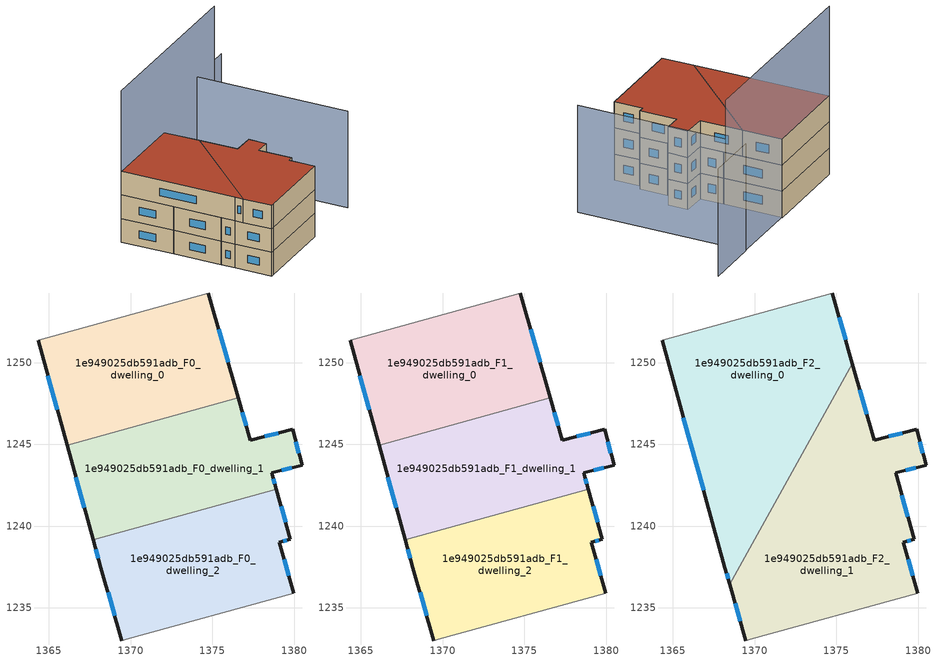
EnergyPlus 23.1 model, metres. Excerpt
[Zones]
1e949025db591adb_F0_dwelling_0
 floor ground (EU_floor_Construction): 1374.76,1254.24 1376.57,1247.85 1366.11,1244.95 1364.33,1251.38 z0
 wall outside (EU_wall_Construction): 1364.33,1251.38 1366.11,1244.95 / 1376.57,1247.85 1374.76,1254.24 z0:3
 wall adiabatic (EU_wall_Construction): 1374.76,1254.24 1364.33,1251.38 z0:3
 wall to 1e949025db591adb_F0_dwelling_1 (EU_wall_Construction): 1366.11,1244.95 1376.57,1247.85 z0:3
 window (EU_Window_Construction): 1364.94,1249.19 1365.5,1247.14 / 1375.96,1250.02 1375.38,1252.06 z1.02:1.98
1e949025db591adb_F0_dwelling_1
 floor ground (EU_floor_Construction): 1379.91,1245.93 1380.48,1243.73 1378.62,1243.26 1378.9,1242.26 1367.71,1239.16 1366.11,1244.95 1376.57,1247.85 1377.31,1245.26 z0
 wall outside (EU_wall_Construction): 1378.9,1242.26 1378.62,1243.26 1380.48,1243.73 1379.91,1245.93 1377.31,1245.26 1376.57,1247.85 / 1366.11,1244.95 1367.71,1239.16 z0:3
 wall to 1e949025db591adb_F0_dwelling_2 (EU_wall_Construction): 1367.71,1239.16 1378.9,1242.26 z0:3
 window (EU_Window_Construction): 1379.03,1245.7 1378.19,1245.49 / 1380.29,1244.48 1380.11,1245.18 / 1379.25,1243.42 1379.85,1243.57 / 1378.81,1242.6 1378.72,1242.92 / 1366.65,1242.98 1367.17,1241.13 / 1377.06,1246.14 1376.82,1246.97 z1.02:1.98
1e949025db591adb_F0_dwelling_2
 floor ground (EU_floor_Construction): 1378.9,1242.26 1379.77,1239.22 1379.09,1239.03 1379.99,1235.91 1369.74,1233.09 1369.46,1233.01 1368.18,1237.47 1367.71,1239.16 z0
 wall outside (EU_wall_Construction): 1367.71,1239.16 1368.18,1237.47 1369.46,1233.01 / 1379.99,1235.91 1379.09,1239.03 1379.77,1239.22 1378.9,1242.26 z0:3
 wall adiabatic (EU_wall_Construction): 1369.46,1233.01 1369.74,1233.09 1379.99,1235.91 z0:3
 window (EU_Window_Construction): 1368.62,1235.95 1369.03,1234.52 / 1367.87,1238.59 1368.02,1238.04 / 1379.48,1240.25 1379.2,1241.23 / 1379.32,1239.09 1379.54,1239.15 / 1379.68,1236.97 1379.4,1237.97 z1.02:1.98
1e949025db591adb_F1_dwelling_0
 floor to 1e949025db591adb_F0_dwelling_0 (EU_floor_Construction): 1374.76,1254.24 1376.57,1247.85 1366.11,1244.95 1364.33,1251.38 z3
 wall outside (EU_wall_Construction): 1364.33,1251.38 1366.11,1244.95 / 1376.57,1247.85 1374.76,1254.24 z3:6
 wall adiabatic (EU_wall_Construction): 1374.76,1254.24 1364.33,1251.38 z3:6
 wall to 1e949025db591adb_F1_dwelling_1 (EU_wall_Construction): 1366.11,1244.95 1376.57,1247.85 z3:6
 window (EU_Window_Construction): 1364.94,1249.19 1365.5,1247.14 / 1375.96,1250.02 1375.38,1252.06 z4.02:4.98
1e949025db591adb_F1_dwelling_1
 floor to 1e949025db591adb_F0_dwelling_1 (EU_floor_Construction): 1379.91,1245.93 1380.48,1243.73 1378.62,1243.26 1378.9,1242.26 1367.71,1239.16 1366.11,1244.95 1376.57,1247.85 1377.3,1245.26 z3
 wall outside (EU_wall_Construction): 1378.9,1242.26 1378.62,1243.26 1380.48,1243.73 1379.91,1245.93 1377.31,1245.26 1376.57,1247.85 / 1366.11,1244.95 1367.71,1239.16 z3:6
 wall to 1e949025db591adb_F1_dwelling_2 (EU_wall_Construction): 1367.71,1239.16 1378.9,1242.26 z3:6
 window (EU_Window_Construction): 1379.03,1245.7 1378.19,1245.49 / 1380.29,1244.48 1380.11,1245.18 / 1379.25,1243.42 1379.85,1243.57 / 1378.81,1242.6 1378.72,1242.92 / 1366.65,1242.98 1367.17,1241.13 / 1377.06,1246.14 1376.82,1246.97 z4.02:4.98
1e949025db591adb_F1_dwelling_2
 floor to 1e949025db591adb_F0_dwelling_2 (EU_floor_Construction): 1378.9,1242.26 1379.77,1239.22 1379.09,1239.03 1379.99,1235.91 1369.74,1233.09 1369.46,1233.01 1368.18,1237.47 1367.71,1239.16 z3
 wall outside (EU_wall_Construction): 1367.71,1239.16 1368.18,1237.47 1369.46,1233.01 / 1379.99,1235.91 1379.09,1239.03 1379.77,1239.22 1378.9,1242.26 z3:6
 wall adiabatic (EU_wall_Construction): 1369.46,1233.01 1369.74,1233.09 1379.99,1235.91 z3:6
 window (EU_Window_Construction): 1368.62,1235.95 1369.03,1234.52 / 1367.87,1238.59 1368.02,1238.04 / 1379.48,1240.25 1379.2,1241.23 / 1379.32,1239.09 1379.54,1239.15 / 1379.68,1236.97 1379.4,1237.97 z4.02:4.98
1e949025db591adb_F2_dwelling_0
 floor to 1e949025db591adb_F1_dwelling_0 (EU_floor_Construction): 1374.76,1254.24 1375.98,1249.94 1374.5,1247.27 1366.11,1244.95 1364.33,1251.38 z6
 floor to 1e949025db591adb_F1_dwelling_1 (EU_floor_Construction): 1374.5,1247.27 1370.39,1239.9 1367.71,1239.16 1366.11,1244.95 z6
 floor to 1e949025db591adb_F1_dwelling_2 (EU_floor_Construction): 1370.39,1239.9 1368.47,1236.46 1368.18,1237.47 1367.71,1239.16 z6
 wall outside (EU_wall_Construction): 1375.98,1249.94 1374.76,1254.24 / 1364.33,1251.38 1368.18,1237.47 1368.47,1236.46 z6:9
 wall adiabatic (EU_wall_Construction): 1374.76,1254.24 1364.33,1251.38 z6:9
 wall to 1e949025db591adb_F2_dwelling_1 (EU_wall_Construction): 1368.47,1236.46 1375.98,1249.94 z6:9
 window (EU_Window_Construction): 1375.56,1251.4 1375.17,1252.77 / 1368.28,1237.12 1368.37,1236.8 / 1365.64,1246.64 1366.87,1242.2 z7.02:7.98
 roof outside (EU_roof_Construction): 1368.47,1236.46 1375.98,1249.94 1374.76,1254.24 1364.33,1251.38 1368.18,1237.47 z9
1e949025db591adb_F2_dwelling_1
 floor to 1e949025db591adb_F1_dwelling_0 (EU_floor_Construction): 1375.98,1249.94 1376.57,1247.85 1374.5,1247.27 z6
 floor to 1e949025db591adb_F1_dwelling_1 (EU_floor_Construction): 1379.91,1245.93 1380.48,1243.73 1378.62,1243.26 1378.9,1242.26 1370.39,1239.9 1374.5,1247.27 1376.57,1247.85 1377.31,1245.26 z6
 floor to 1e949025db591adb_F1_dwelling_2 (EU_floor_Construction): 1378.9,1242.26 1379.77,1239.22 1379.09,1239.03 1379.99,1235.91 1369.74,1233.09 1369.46,1233.01 1368.47,1236.46 1370.39,1239.9 z6
 wall outside (EU_wall_Construction): 1368.47,1236.46 1369.46,1233.01 / 1379.99,1235.91 1379.09,1239.03 1379.77,1239.22 1378.62,1243.26 1380.48,1243.73 1379.91,1245.93 1377.31,1245.26 1375.98,1249.94 z6:9
 wall adiabatic (EU_wall_Construction): 1369.46,1233.01 1369.74,1233.09 1379.99,1235.91 z6:9
 window (EU_Window_Construction): 1368.81,1235.28 1369.12,1234.18 / 1376.85,1246.85 1376.43,1248.35 / 1379.03,1245.7 1378.19,1245.49 / 1380.29,1244.48 1380.11,1245.18 / 1379.25,1243.42 1379.85,1243.57 / 1379.38,1240.59 1379.01,1241.88 / 1379.32,1239.09 1379.54,1239.15 / 1379.68,1236.97 1379.4,1237.97 z7.02:7.98
 roof outside (EU_roof_Construction): 1379.99,1235.91 1379.09,1239.03 1379.77,1239.22 1378.62,1243.26 1380.48,1243.73 1379.91,1245.93 1377.31,1245.26 1375.98,1249.94 1368.47,1236.46 1369.46,1233.01 1369.74,1233.09 z9
shading: 1387.86,1237.94 1382.79,1256.44 / 1382.79,1256.44 1388.87,1258.1 z0:12.3; 1387.06,1257.54 1364.33,1251.38 z0:19.3
[Building]
EU S2 Campaign: North Axis=0; Terrain=City; Solar Distribution=FullExterior
[Site:Location]
Vienna: Latitude=48; Longitude=16.5; Time Zone=1; Elevation=183
[SizingPeriod:WeatherFileDays]
AnnualSizingPeriod: Begin Month=1; Begin Day of Month=1; End Month=12; End Day of Month=31; Day of Week for Start Day=Monday; Use Weather File Daylight Saving Period=No; Use Weather File Rain and Snow Indicators=No
[MATERIAL]
EU_InternalMass_Material: Roughness=MediumRough; Thickness=0.1; Conductivity=1; Density=1800; Specific Heat=900; Thermal Absorptance=0.9; Solar Absorptance=0.7; Visible Absorptance=0.7
[MATERIAL:NOMASS] Roughness=MediumRough; Thermal Absorptance=0.9; Solar Absorptance=0.7; Visible Absorptance=0.7
Name | Thermal Resistance
EU_wall_NoMass | 0.942466
EU_roof_NoMass | 0.551687
EU_floor_NoMass | 0.66527
[WINDOWMATERIAL:SIMPLEGLAZINGSYSTEM]
EU_Window_SimpleGlazing: UFactor=2.03367; Solar Heat Gain Coefficient=0.65; Visible Transmittance=0.65
[CONSTRUCTION]
EU_wall_Construction: EU_wall_NoMass
EU_roof_Construction: EU_roof_NoMass
EU_floor_Construction: EU_floor_NoMass
EU_Window_Construction: EU_Window_SimpleGlazing
EU_InternalMass_Construction: EU_InternalMass_Material
[ZONE] Type=1; Multiplier=1; Ceiling Height=autocalculate; Floor Area=autocalculate; Part of Total Floor Area=Yes
Name | Volume
1e949025db591adb_F0_dwelling_0 | 216.325
1e949025db591adb_F1_dwelling_0 | 216.327
1e949025db591adb_F2_dwelling_0 | 324.5
1e949025db591adb_F0_dwelling_1 | 216.331
1e949025db591adb_F1_dwelling_1 | 216.33
1e949025db591adb_F2_dwelling_1 | 324.468
1e949025db591adb_F0_dwelling_2 | 216.318
1e949025db591adb_F1_dwelling_2 | 216.319
[INTERNALMASS] Construction=EU_InternalMass_Construction
Name | Zone or ZoneList | Surface Area
1e949025db591adb_F0_dwelling_0_EU_InternalMass | 1e949025db591adb_F0_dwelling_0 | 72.1087
1e949025db591adb_F0_dwelling_1_EU_InternalMass | 1e949025db591adb_F0_dwelling_1 | 72.1099
1e949025db591adb_F0_dwelling_2_EU_InternalMass | 1e949025db591adb_F0_dwelling_2 | 72.1063
1e949025db591adb_F1_dwelling_0_EU_InternalMass | 1e949025db591adb_F1_dwelling_0 | 72.1087
1e949025db591adb_F1_dwelling_1_EU_InternalMass | 1e949025db591adb_F1_dwelling_1 | 72.1099
1e949025db591adb_F1_dwelling_2_EU_InternalMass | 1e949025db591adb_F1_dwelling_2 | 72.1063
1e949025db591adb_F2_dwelling_0_EU_InternalMass | 1e949025db591adb_F2_dwelling_0 | 108.168
1e949025db591adb_F2_dwelling_1_EU_InternalMass | 1e949025db591adb_F2_dwelling_1 | 108.157
[OTHEREQUIPMENT] Fuel Type=Electricity; Design Level Calculation Method=Watts/Area; Power per Zone Floor Area=1; Fraction Latent=0; Fraction Radiant=0; Fraction Lost=0; Carbon Dioxide Generation Rate=0; EndUse Subcategory=EU_Step8_InternalGains
Name | Zone or ZoneList or Space or SpaceList | Schedule
EU_Step8_InternalGain_1e949025db591adb_F0_dwelling_0_f000 | 1e949025db591adb_F0_dwelling_0 | EU_Step8_GainSchedule_1e949025db591adb_F0_dwelling_0_f000
EU_Step8_InternalGain_1e949025db591adb_F0_dwelling_1_f000 | 1e949025db591adb_F0_dwelling_1 | EU_Step8_GainSchedule_1e949025db591adb_F0_dwelling_1_f000
EU_Step8_InternalGain_1e949025db591adb_F0_dwelling_2_f000 | 1e949025db591adb_F0_dwelling_2 | EU_Step8_GainSchedule_1e949025db591adb_F0_dwelling_2_f000
EU_Step8_InternalGain_1e949025db591adb_F1_dwelling_0_f000 | 1e949025db591adb_F1_dwelling_0 | EU_Step8_GainSchedule_1e949025db591adb_F1_dwelling_0_f000
EU_Step8_InternalGain_1e949025db591adb_F1_dwelling_1_f000 | 1e949025db591adb_F1_dwelling_1 | EU_Step8_GainSchedule_1e949025db591adb_F1_dwelling_1_f000
EU_Step8_InternalGain_1e949025db591adb_F1_dwelling_2_f000 | 1e949025db591adb_F1_dwelling_2 | EU_Step8_GainSchedule_1e949025db591adb_F1_dwelling_2_f000
EU_Step8_InternalGain_1e949025db591adb_F2_dwelling_0_f000 | 1e949025db591adb_F2_dwelling_0 | EU_Step8_GainSchedule_1e949025db591adb_F2_dwelling_0_f000
EU_Step8_InternalGain_1e949025db591adb_F2_dwelling_1_f000 | 1e949025db591adb_F2_dwelling_1 | EU_Step8_GainSchedule_1e949025db591adb_F2_dwelling_1_f000
[ZONEVENTILATION:DESIGNFLOWRATE] Schedule=EU_AlwaysOn; Design Flow Rate Calculation Method=AirChanges/Hour; Air Changes per Hour=0.530523; Ventilation Type=Natural; Fan Pressure Rise=0; Fan Total Efficiency=1; Constant Term Coefficient=1; Temperature Term Coefficient=0; Velocity Term Coefficient=0; Velocity Squared Term Coefficient=0; Minimum Indoor Temperature=-100; Maximum Indoor Temperature=100; Delta Temperature=-100; Minimum Outdoor Temperature=-100; Maximum Outdoor Temperature=100; Maximum Wind Speed=40
Name | Zone or ZoneList or Space or SpaceList
EU_ConstantAir_1e949025db591adb_F0_dwelling_0 | 1e949025db591adb_F0_dwelling_0
EU_ConstantAir_1e949025db591adb_F0_dwelling_1 | 1e949025db591adb_F0_dwelling_1
EU_ConstantAir_1e949025db591adb_F0_dwelling_2 | 1e949025db591adb_F0_dwelling_2
EU_ConstantAir_1e949025db591adb_F1_dwelling_0 | 1e949025db591adb_F1_dwelling_0
EU_ConstantAir_1e949025db591adb_F1_dwelling_1 | 1e949025db591adb_F1_dwelling_1
EU_ConstantAir_1e949025db591adb_F1_dwelling_2 | 1e949025db591adb_F1_dwelling_2
EU_ConstantAir_1e949025db591adb_F2_dwelling_0 | 1e949025db591adb_F2_dwelling_0
EU_ConstantAir_1e949025db591adb_F2_dwelling_1 | 1e949025db591adb_F2_dwelling_1
[HVACTEMPLATE:THERMOSTAT] Constant Heating Setpoint=20; Constant Cooling Setpoint=50
EU_HeatOnly_1e949025db591adb_F0_dwelling_0; EU_HeatOnly_1e949025db591adb_F0_dwelling_1; EU_HeatOnly_1e949025db591adb_F0_dwelling_2; EU_HeatOnly_1e949025db591adb_F1_dwelling_0; EU_HeatOnly_1e949025db591adb_F1_dwelling_1; EU_HeatOnly_1e949025db591adb_F1_dwelling_2; EU_HeatOnly_1e949025db591adb_F2_dwelling_0; EU_HeatOnly_1e949025db591adb_F2_dwelling_1
[HVACTEMPLATE:ZONE:IDEALLOADSAIRSYSTEM] System Availability Schedule=EU_AlwaysOn; Maximum Heating Supply Air Temperature=50; Minimum Cooling Supply Air Temperature=13; Maximum Heating Supply Air Humidity Ratio=0.0156; Minimum Cooling Supply Air Humidity Ratio=0.0077; Heating Limit=NoLimit; Cooling Limit=NoLimit; Heating Availability Schedule=EU_AlwaysOn; Cooling Availability Schedule=EU_CoolingOff; Dehumidification Control Type=ConstantSensibleHeatRatio; Cooling Sensible Heat Ratio=0.7; Dehumidification Setpoint=60; Humidification Control Type=None; Humidification Setpoint=30; Outdoor Air Method=None; Outdoor Air Flow Rate per Person=0.00944; Outdoor Air Flow Rate per Zone Floor Area=0; Outdoor Air Flow Rate per Zone=0; Demand Controlled Ventilation Type=None; Outdoor Air Economizer Type=NoEconomizer; Heat Recovery Type=None; Sensible Heat Recovery Effectiveness=0.7; Latent Heat Recovery Effectiveness=0.65
Name | Template Thermostat
1e949025db591adb_F0_dwelling_0 | EU_HeatOnly_1e949025db591adb_F0_dwelling_0
1e949025db591adb_F0_dwelling_1 | EU_HeatOnly_1e949025db591adb_F0_dwelling_1
1e949025db591adb_F0_dwelling_2 | EU_HeatOnly_1e949025db591adb_F0_dwelling_2
1e949025db591adb_F1_dwelling_0 | EU_HeatOnly_1e949025db591adb_F1_dwelling_0
1e949025db591adb_F1_dwelling_1 | EU_HeatOnly_1e949025db591adb_F1_dwelling_1
1e949025db591adb_F1_dwelling_2 | EU_HeatOnly_1e949025db591adb_F1_dwelling_2
1e949025db591adb_F2_dwelling_0 | EU_HeatOnly_1e949025db591adb_F2_dwelling_0
1e949025db591adb_F2_dwelling_1 | EU_HeatOnly_1e949025db591adb_F2_dwelling_1
[SIZING:ZONE] Zone Cooling Design Supply Air Temperature Input Method=SupplyAirTemperature; Zone Cooling Design Supply Air Temperature=13; Zone Heating Design Supply Air Temperature Input Method=SupplyAirTemperature; Zone Heating Design Supply Air Temperature=50; Zone Cooling Design Supply Air Humidity Ratio=0.008; Zone Heating Design Supply Air Humidity Ratio=0.008; Cooling Design Air Flow Method=DesignDay; Cooling Design Air Flow Rate=0; Cooling Minimum Air Flow per Zone Floor Area=0.000762; Cooling Minimum Air Flow=0; Cooling Minimum Air Flow Fraction=0.2; Heating Design Air Flow Method=DesignDay; Heating Design Air Flow Rate=0; Heating Maximum Air Flow per Zone Floor Area=0.002032; Heating Maximum Air Flow=0.141576; Heating Maximum Air Flow Fraction=0.3; Account for Dedicated Outdoor Air System=No; Dedicated Outdoor Air System Control Strategy=NeutralSupplyAir; Dedicated Outdoor Air Low Setpoint Temperature for Design=autosize; Dedicated Outdoor Air High Setpoint Temperature for Design=autosize; Zone Load Sizing Method=Sensible Load Only No Latent Load; Zone Latent Cooling Design Supply Air Humidity Ratio Input Method=HumidityRatioDifference; Zone Cooling Design Supply Air Humidity Ratio Difference=0.005; Zone Latent Heating Design Supply Air Humidity Ratio Input Method=HumidityRatioDifference; Zone Humidification Design Supply Air Humidity Ratio Difference=0.005
1e949025db591adb_F0_dwelling_0; 1e949025db591adb_F0_dwelling_1; 1e949025db591adb_F0_dwelling_2; 1e949025db591adb_F1_dwelling_0; 1e949025db591adb_F1_dwelling_1; 1e949025db591adb_F1_dwelling_2; 1e949025db591adb_F2_dwelling_0; 1e949025db591adb_F2_dwelling_1
[SCHEDULE:CONSTANT]
Name | Hourly Value
EU_AlwaysOn | 1
EU_CoolingOff | 0
[SCHEDULE:FILE] Column Number=1; Rows to Skip at Top=0; Number of Hours of Data=8760; Column Separator=Comma; Interpolate to Timestep=No; Minutes per Item=60; Adjust Schedule for Daylight Savings=Yes
Name | File
EU_Step8_GainSchedule_1e949025db591adb_F0_dwelling_0_f000 | ../../schedules/1e949025db591adb/1e949025db591adb_F0_dwelling_0_f000_gain.csv
EU_Step8_GainSchedule_1e949025db591adb_F0_dwelling_1_f000 | ../../schedules/1e949025db591adb/1e949025db591adb_F0_dwelling_1_f000_gain.csv
EU_Step8_GainSchedule_1e949025db591adb_F0_dwelling_2_f000 | ../../schedules/1e949025db591adb/1e949025db591adb_F0_dwelling_2_f000_gain.csv
EU_Step8_GainSchedule_1e949025db591adb_F1_dwelling_0_f000 | ../../schedules/1e949025db591adb/1e949025db591adb_F1_dwelling_0_f000_gain.csv
EU_Step8_GainSchedule_1e949025db591adb_F1_dwelling_1_f000 | ../../schedules/1e949025db591adb/1e949025db591adb_F1_dwelling_1_f000_gain.csv
EU_Step8_GainSchedule_1e949025db591adb_F1_dwelling_2_f000 | ../../schedules/1e949025db591adb/1e949025db591adb_F1_dwelling_2_f000_gain.csv
EU_Step8_GainSchedule_1e949025db591adb_F2_dwelling_0_f000 | ../../schedules/1e949025db591adb/1e949025db591adb_F2_dwelling_0_f000_gain.csv
EU_Step8_GainSchedule_1e949025db591adb_F2_dwelling_1_f000 | ../../schedules/1e949025db591adb/1e949025db591adb_F2_dwelling_1_f000_gain.csv
